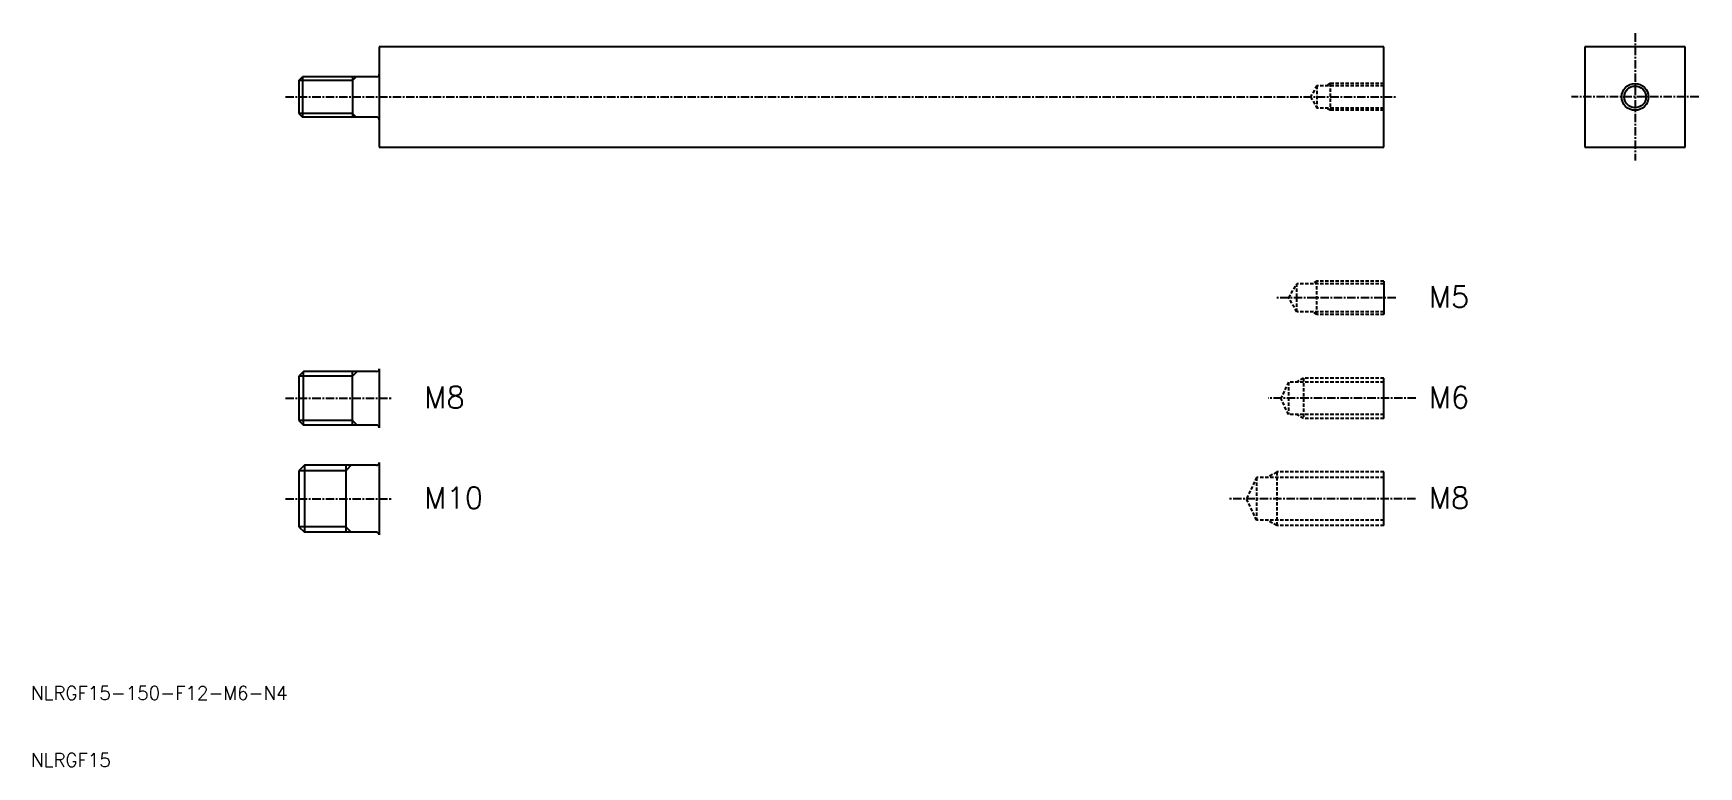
# Model space of a CAD drawing. Extents: x 10 to 259, y 10 to 120.
import ezdxf

# ---------------------------------------------------------------- set-up
doc = ezdxf.new("R2010")
doc.units = 0
doc.linetypes.add('CENTER', pattern=[2, 1.25, -0.25, 0.25, -0.25])
doc.linetypes.add('DASHED', pattern=[0.75, 0.5, -0.25])
doc.layers.get('0').update_dxf_attribs({"linetype": 'CONTINUOUS'})
doc.layers.add('CENTER', color=1, linetype='CENTER')
doc.styles.get("Standard").update_dxf_attribs({"font": 'txt.shx'})

msp = doc.modelspace()

# ---------------------------------------------------------------- linework, layer by layer
at = {"color": 7, "linetype": 'CONTINUOUS'}
for p, q in [((212, 117.5), (62, 117.5)), ((62, 117.5), (62, 102.5)), ((212, 102.5), (212, 117.5)), ((257, 117.5), (242, 117.5)), ((242, 117.5), (242, 102.5)), ((257, 102.5), (257, 117.5)), ((50, 112.46), (50.54, 113)), ((50, 112.46), (50, 107.54)), ((61.6, 113), (50.54, 113)), ((50.54, 113), (50.54, 107)), ((58, 113), (58, 107)), ((50, 107.54), (50.54, 107)), ((61.6, 107), (50.54, 107)), ((62, 102.5), (212, 102.5)), ((242, 102.5), (257, 102.5)), ((212, 82.5), (212, 77.5)), ((50.68, 69), (50, 68.32)), ((50, 68.32), (50, 61.68)), ((61.6, 69), (50.68, 69)), ((50.68, 61), (50.68, 69)), ((58, 61), (58, 69)), ((62, 69.4), (62, 60.6)), ((212, 62), (212, 68)), ((50, 61.68), (50.68, 61)), ((61.6, 61), (50.68, 61)), ((50.81, 55), (50, 54.19)), ((61.6, 55), (50.81, 55)), ((50.81, 55), (50.81, 45)), ((57, 55), (57, 45)), ((62, 55.4), (62, 44.6)), ((50, 54.19), (50, 45.81)), ((212, 46), (212, 54)), ((50, 45.81), (50.81, 45)), ((61.6, 45), (50.81, 45))]:
    msp.add_line(p, q, dxfattribs=at)
at = {"color": 3, "linetype": 'CONTINUOUS'}
for p, q in [((58, 112.46), (50, 112.46)), ((58, 112.46), (58.54, 113)), ((58, 107.54), (50, 107.54)), ((58, 107.54), (58.54, 107)), ((58, 68.32), (50, 68.32)), ((58.68, 69), (58, 68.32)), ((58, 61.68), (50, 61.68)), ((58, 61.68), (58.68, 61)), ((57.81, 55), (57, 54.19)), ((57, 54.19), (50, 54.19)), ((57, 45.81), (50, 45.81)), ((57, 45.81), (57.81, 45))]:
    msp.add_line(p, q, dxfattribs=at)
at = {"color": 3, "linetype": 'DASHED'}
for p, q in [((204, 112), (203.42, 111.67)), ((204, 112), (204, 108)), ((212, 112), (204, 112)), ((202, 111.67), (201.04, 110)), ((201.04, 110), (202, 108.33)), ((202, 111.67), (202, 108.33)), ((212, 111.67), (202, 111.67)), ((212, 108.33), (202, 108.33)), ((204, 108), (203.42, 108.33)), ((212, 108), (204, 108)), ((197.79, 80), (199, 82.1)), ((212, 82.1), (199, 82.1)), ((199, 77.9), (199, 82.1)), ((202, 82.5), (201.31, 82.1)), ((212, 82.5), (202, 82.5)), ((202, 77.5), (202, 82.5)), ((199, 77.9), (197.79, 80)), ((212, 77.9), (199, 77.9)), ((202, 77.5), (201.31, 77.9)), ((212, 77.5), (202, 77.5)), ((197.75, 67.4), (196.61, 65)), ((212, 67.4), (197.75, 67.4)), ((197.75, 67.4), (197.75, 62.6)), ((200, 68), (198.96, 67.4)), ((212, 68), (200, 68)), ((200, 68), (200, 62)), ((197.75, 62.6), (196.61, 65)), ((212, 62.6), (197.75, 62.6)), ((200, 62), (198.96, 62.6)), ((212, 62), (200, 62)), ((193, 53.2), (191.48, 50)), ((212, 53.2), (193, 53.2)), ((193, 53.2), (193, 46.8)), ((196, 54), (194.61, 53.2)), ((212, 54), (196, 54)), ((196, 54), (196, 46)), ((193, 46.8), (191.48, 50)), ((212, 46.8), (193, 46.8)), ((196, 46), (194.61, 46.8)), ((212, 46), (196, 46))]:
    msp.add_line(p, q, dxfattribs=at)
at = {"color": 3, "linetype": 'CONTINUOUS'}
msp.add_circle((249.5, 110), 2, dxfattribs=at)
at = {"color": 7, "linetype": 'CONTINUOUS'}
msp.add_circle((249.5, 110), 1.62, dxfattribs=at)
for centre, start, end in [((61.6, 113.4), 270, 0), ((61.6, 106.6), 0, 90), ((61.6, 69.4), 270, 0), ((61.6, 60.6), 0, 90), ((61.6, 55.4), 270, 0), ((61.6, 44.6), 0, 90)]:
    msp.add_arc(centre, 0.4, start, end, dxfattribs=at)
at = {"layer": 'CENTER', "color": 1, "linetype": 'CENTER'}
for p, q in [((249.5, 119.5), (249.5, 100.5)), ((48, 110), (214, 110)), ((259, 110), (240, 110)), ((213.78, 80), (196.03, 80)), ((48, 65), (64, 65)), ((216.77, 65), (194.72, 65)), ((48, 50), (64, 50)), ((216.72, 50), (188.94, 50))]:
    msp.add_line(p, q, dxfattribs=at)

# ---------------------------------------------------------------- texts
at = {"color": 7, "linetype": 'CONTINUOUS'}
for s, height, p in [('M5', 3.2, (218.72, 78.55)), ('M8', 3.2, (68.72, 63.55)), ('M6', 3.2, (218.72, 63.55)), ('M10', 3.2, (68.72, 48.55)), ('M8', 3.2, (218.72, 48.55)), ('NLRGF15-150-F12-M6-N4', 2, (10, 20)), ('NLRGF15', 2, (10, 10))]:
    msp.add_text(s, height=height, dxfattribs=at).set_placement(p)

doc.saveas('drawing.dxf')
